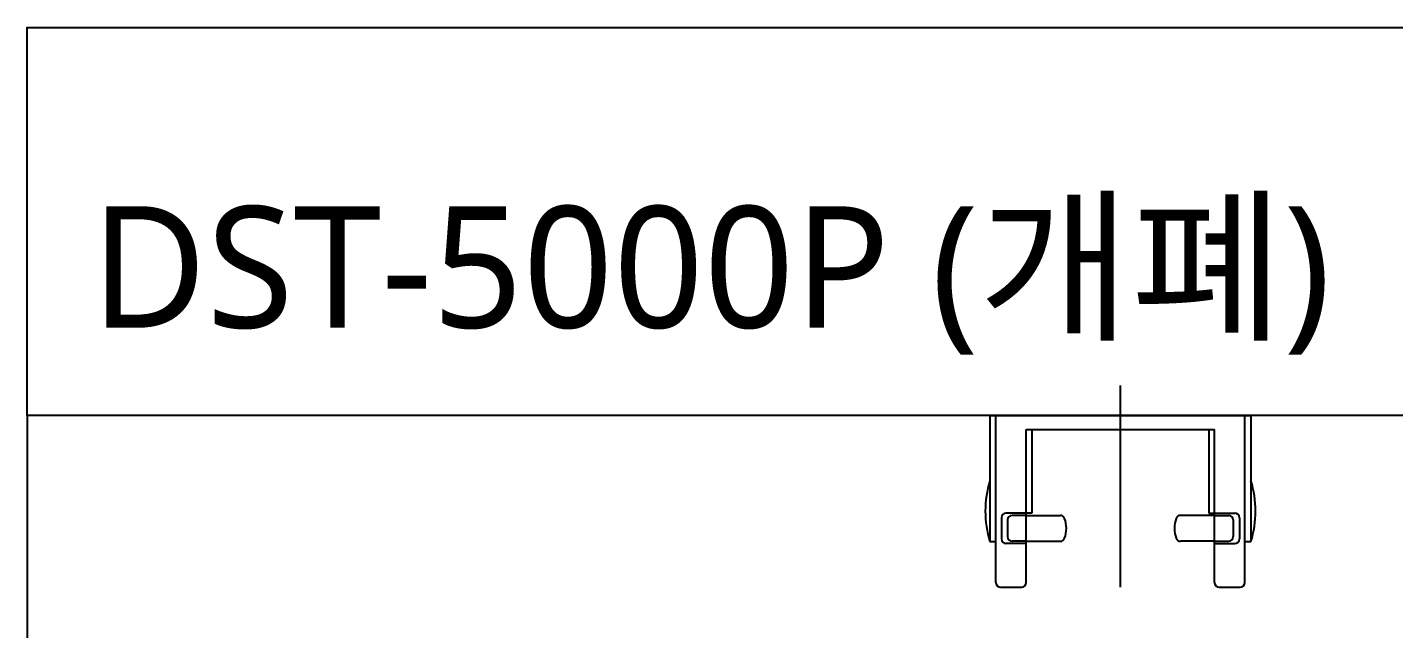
# Model space of a CAD drawing. Extents: x -37 to 6627, y -242 to 2286.
# Drawn here: x 3992 to 4892, y 1890 to 2286 of the extents above; entities that cross this region are included whole.
import ezdxf

# ---------------------------------------------------------------- set-up
doc = ezdxf.new("R2010")
doc.units = 0
doc.header["$LTSCALE"] = 20
doc.header["$MEASUREMENT"] = 0
doc.layers.get('0').update_dxf_attribs({"linetype": 'CONTINUOUS'})
for name, color, linetype in [('1', 1, 'CONTINUOUS'), ('3', 3, 'CONTINUOUS'), ('4', 4, 'CONTINUOUS'), ('6', 6, 'CONTINUOUS')]:
    doc.layers.add(name, color=color, linetype=linetype)
doc.styles.add('GHS', font='romans', dxfattribs={"bigfont": 'ghs'})

msp = doc.modelspace()

# ---------------------------------------------------------------- linework, layer by layer
at = {"layer": '1'}
msp.add_line((4711.95334, 1917.80157), (4711.95334, 2050.56023), dxfattribs=at)
at = {"layer": '3', "color": 7}
msp.add_lwpolyline([(3991.95334, 2030.80157), (3991.95334, 2286.17744), (6627.09574, 2286.17744), (6627.09574, -93.19843), (5874.30724, -93.19843)], dxfattribs=at)
at = {"layer": '4'}
for p, q in [((4625.95334, 2030.80157), (4797.95334, 2030.80157)), ((4625.95334, 2030.80157), (4625.95334, 1947.80157)), ((4629.95334, 1920.80157), (4629.95334, 2030.80157)), ((4793.95334, 1920.80157), (4793.95334, 2030.80157)), ((4797.95334, 2030.80157), (4797.95334, 1947.80157)), ((4649.95334, 2021.49588), (4773.95334, 2021.49588)), ((4649.95334, 1920.80157), (4649.95334, 2021.49588)), ((4653.72586, 2021.49588), (4653.72586, 1966.49588)), ((4770.18083, 2021.49588), (4770.18083, 1966.49588)), ((4773.95334, 1920.80157), (4773.95334, 2021.49588)), ((4633.57854, 1963.49588), (4633.57854, 1949.49588)), ((4649.95334, 1966.49588), (4636.57854, 1966.49588)), ((4649.95334, 1964.99588), (4640.57854, 1964.99588)), ((4653.72586, 1966.49588), (4649.95334, 1966.49588)), ((4649.95334, 1964.99588), (4672.40827, 1964.99588)), ((4773.95334, 1964.99588), (4751.49841, 1964.99588)), ((4770.18083, 1966.49588), (4773.95334, 1966.49588)), ((4773.95334, 1966.49588), (4787.32815, 1966.49588)), ((4773.95334, 1964.99588), (4783.32815, 1964.99588)), ((4790.32815, 1963.49588), (4790.32815, 1949.49588)), ((4637.57854, 1961.99588), (4637.57854, 1950.99588)), ((4786.32815, 1961.99588), (4786.32815, 1950.99588)), ((4625.95334, 1947.80157), (4629.95334, 1947.80157)), ((4649.95334, 1946.49588), (4636.57854, 1946.49588)), ((4649.95334, 1947.99588), (4640.57854, 1947.99588)), ((4649.95334, 1947.99588), (4672.40827, 1947.99588)), ((4773.95334, 1947.99588), (4751.49841, 1947.99588)), ((4773.95334, 1947.99588), (4783.32815, 1947.99588)), ((4773.95334, 1946.49588), (4787.32815, 1946.49588)), ((4793.95334, 1947.80157), (4797.95334, 1947.80157)), ((4632.95334, 1917.80157), (4646.95334, 1917.80157)), ((4776.95334, 1917.80157), (4790.95334, 1917.80157))]:
    msp.add_line(p, q, dxfattribs=at)
for centre, radius, start, end in [((4691.1299, 1967.80157), 68.17612, 162.94090658, 197.05909342), ((4732.77679, 1967.80157), 68.17612, 342.94090658, 17.05909342), ((4636.57854, 1963.49588), 3, 90, 180), ((4640.57854, 1961.99588), 3, 90, 180), ((4672.40827, 1961.99588), 3, 20.74302765, 90), ((4657.88594, 1956.49588), 18.52895, 339.25697235, 20.74302765), ((4766.02075, 1956.49588), 18.52895, 159.25697235, 200.74302765), ((4751.49841, 1961.99588), 3, 90, 159.25697235), ((4783.32815, 1961.99588), 3, 0, 90), ((4787.32815, 1963.49588), 3, 0, 90), ((4636.57854, 1949.49588), 3, 180, 270), ((4640.57854, 1950.99588), 3, 180, 270), ((4672.40827, 1950.99588), 3, 270, 339.25697235), ((4751.49841, 1950.99588), 3, 200.74302765, 270), ((4783.32815, 1950.99588), 3, 270, 0), ((4787.32815, 1949.49588), 3, 270, 0), ((4632.95334, 1920.80157), 3, 180, 270), ((4646.95334, 1920.80157), 3, 270, 0), ((4776.95334, 1920.80157), 3, 180, 270), ((4790.95334, 1920.80157), 3, 270, 0)]:
    msp.add_arc(centre, radius, start, end, dxfattribs=at)
at = {"layer": '6'}
msp.add_lwpolyline([(4991.95334, 2030.80157), (3991.95334, 2030.80157), (3991.95334, -93.19843), (5874.30724, -93.19843), (5874.30724, 931.80157)], dxfattribs=at)

# ---------------------------------------------------------------- texts
at = {"insert": (4033.99272, 2168.46523), "char_height": 80, "width": 1334.514572, "attachment_point": 1, "style": 'GHS'}
msp.add_mtext('{\\fNanumGothic|b0|i0|c129|p50;DST\\fNanumGothic|b0|i0|c0|p50;-5000P\\fNanumGothic|b0|i0|c129|p50; (개폐)}', dxfattribs=at)

doc.saveas('drawing.dxf')
